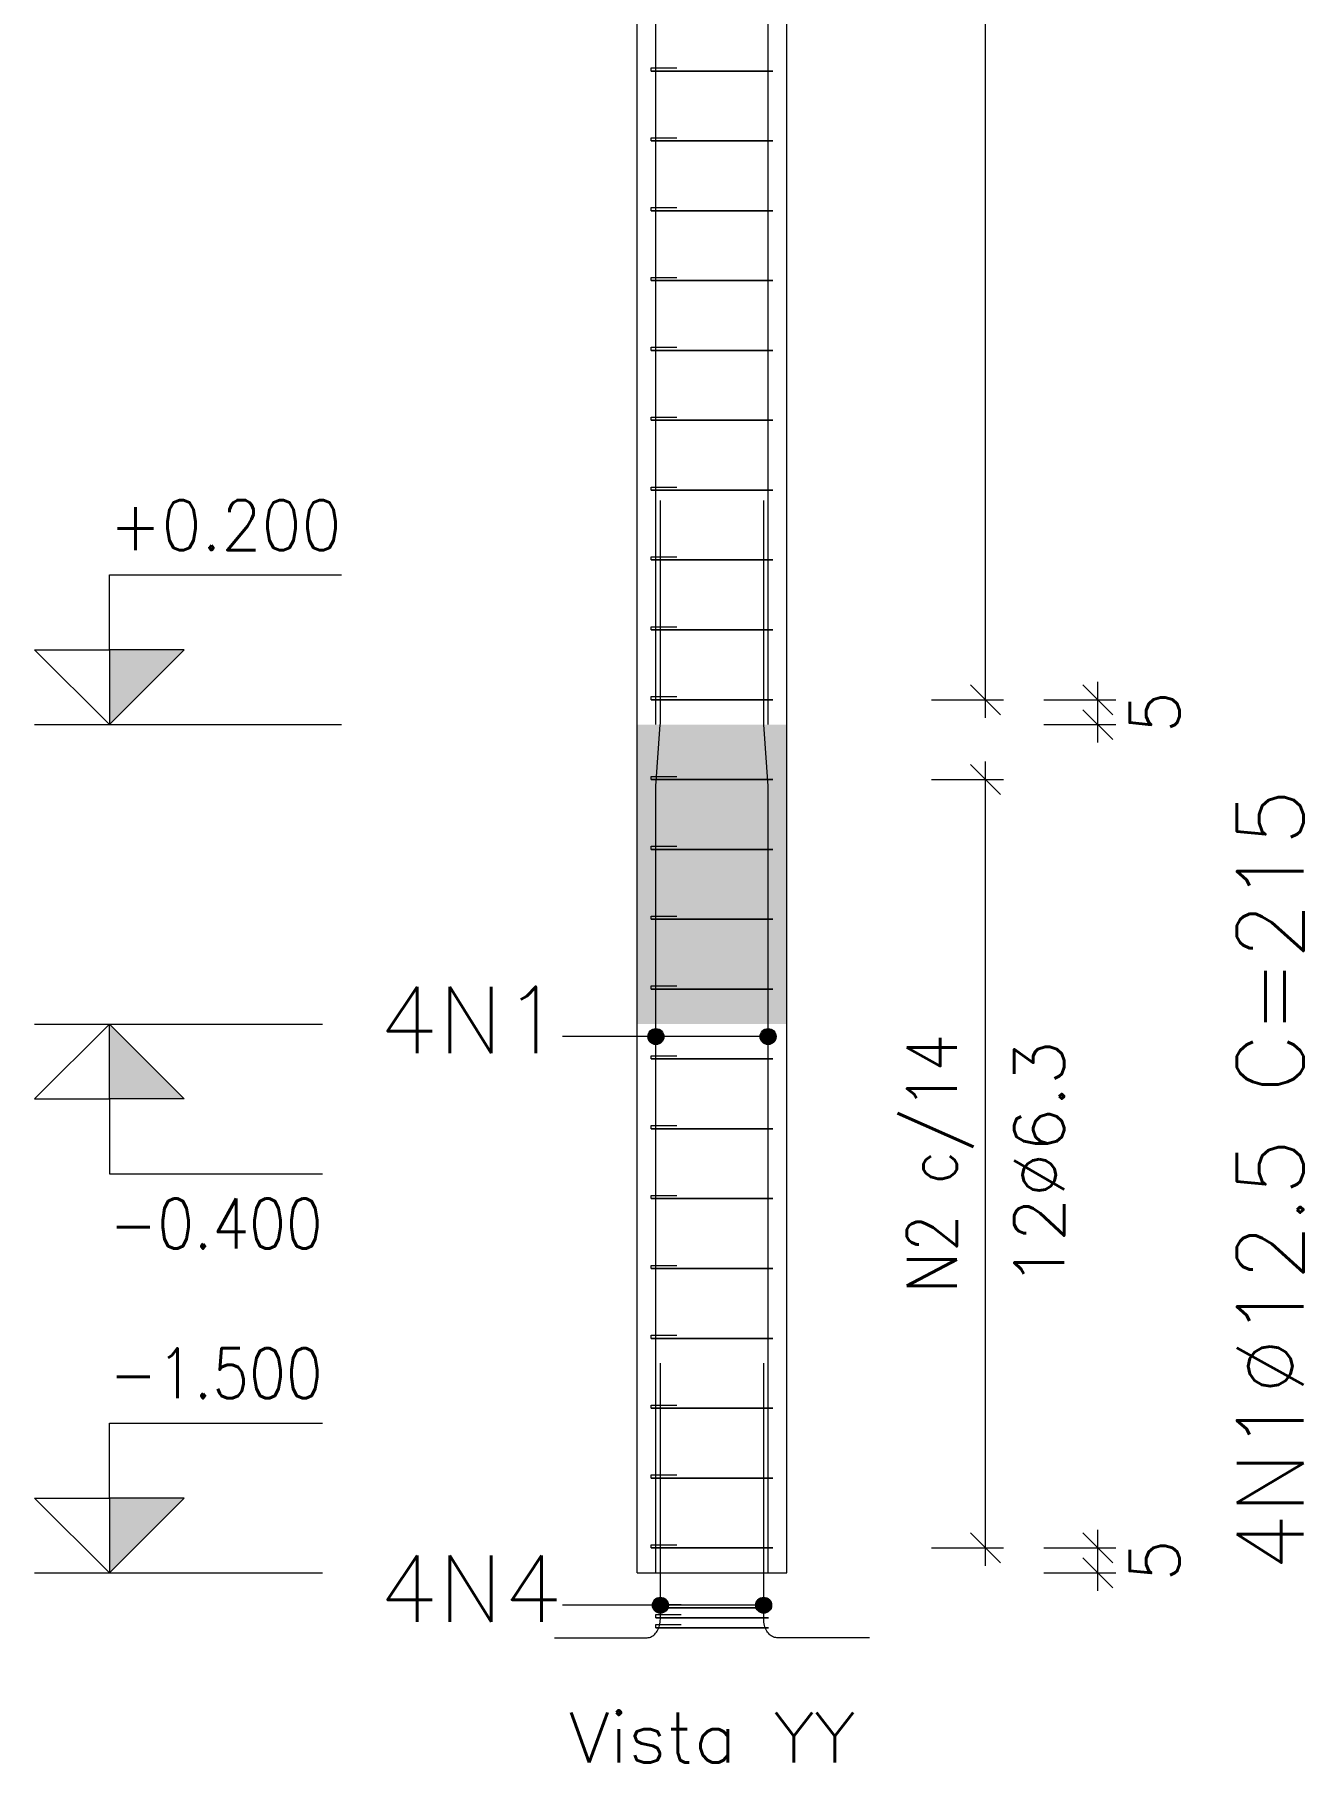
# Model space of a CAD drawing. Header units: millimetres. Extents: x 0 to 84, y 95.3 to 154.7.
# Drawn here: x 51.27 to 56.36, y 107.36 to 114.29 of the extents above; entities that cross this region are included whole.
import ezdxf
from ezdxf.enums import TextEntityAlignment as Align

# ---------------------------------------------------------------- set-up
doc = ezdxf.new("R2010")
doc.units = ezdxf.units.MM
for name, color, linetype, lineweight in [('ARM_LONGITUDINAL_Ø12_5', 51, 'Continuous', 9), ('ARM_TRANSVERSAL_Ø6_3', 32, 'Continuous', 9), ('CORTE_COTAS', 122, 'Continuous', 0), ('CORTE_COTAS_DAS_LAJES', 151, 'Continuous', 0), ('CORTE_COTAS_DAS_PLANTAS', 151, 'Continuous', 0), ('CORTE_PILAR_DE_CONCRETO', 1, 'Continuous', 9), ('CORTE_PISOS', 8, 'Continuous', 9), ('CORTE_TEXTO_DAS_COTAS', 122, 'Continuous', 9), ('CORTE_TEXTO_DAS_ELEVACOES_DOS_PILARES', 133, 'Continuous', 9), ('PILCP_ARM_LONG_LINHAS_DAS_ETIQUETAS_DAS_POSICOES_DE_ARMADURA_LONGITUDINAL', 106, 'Continuous', 9), ('PILCP_ARM_LONG_REFERENCIA', 106, 'Continuous', 9)]:
    doc.layers.add(name, color=color, linetype=linetype, lineweight=lineweight)
doc.styles.add('CYPETXT', font='', dxfattribs={"height": 0.2})
doc.styles.get('CYPETXT').set_extended_font_data('romans')

msp = doc.modelspace()

# ---------------------------------------------------------------- hatches: boundary and pattern name
at = {"layer": 'CORTE_COTAS_DAS_LAJES'}
msp.add_hatch(color=256, dxfattribs=at).paths.add_polyline_path([(51.5711, 110.3208), (51.8711, 110.0208), (51.5711, 110.0208)], flags=0)
at = {"layer": 'CORTE_COTAS_DAS_PLANTAS'}
for points in [[(51.5711, 111.5208), (51.8711, 111.8208), (51.5711, 111.8208)], [(51.5711, 108.1208), (51.8711, 108.4207), (51.5711, 108.4207)]]:
    msp.add_hatch(color=256, dxfattribs=at).paths.add_polyline_path(points, flags=0)
at = {"layer": 'CORTE_PISOS', "true_color": 0xdad7d3}
msp.add_hatch(color=254, dxfattribs=at).paths.add_polyline_path([(53.6871, 110.3208), (54.2871, 110.3208), (54.2871, 111.5208), (53.6871, 111.5208)], flags=0)
at = {"layer": 'PILCP_ARM_LONG_LINHAS_DAS_ETIQUETAS_DAS_POSICOES_DE_ARMADURA_LONGITUDINAL'}
h = msp.add_hatch(color=256, dxfattribs=at)
edge = h.paths.add_edge_path(flags=0)
edge.add_arc((53.7622, 110.2704), 0.032, 0, 360)
h = msp.add_hatch(color=256, dxfattribs=at)
edge = h.paths.add_edge_path(flags=0)
edge.add_arc((54.2119, 110.2704), 0.032, 0, 360)
h = msp.add_hatch(color=256, dxfattribs=at)
edge = h.paths.add_edge_path(flags=0)
edge.add_arc((53.78, 107.9908), 0.032, 0, 360)
h = msp.add_hatch(color=256, dxfattribs=at)
edge = h.paths.add_edge_path(flags=0)
edge.add_arc((54.1942, 107.9908), 0.032, 0, 360)

# ---------------------------------------------------------------- linework, layer by layer
at = {"layer": 'ARM_LONGITUDINAL_Ø12_5'}
for points in [[(53.7622, 111.5208), (53.7622, 120.7832)], [(53.7622, 111.5208), (53.7622, 120.7832)], [(54.212, 111.5208), (54.212, 120.7832)], [(54.212, 111.5208), (54.212, 120.7832)], [(53.7622, 108.1208), (53.7622, 111.2707), (53.7624, 111.2745), (53.7798, 111.5208), (53.7799, 111.5245), (53.7799, 112.4195)], [(53.7622, 108.1208), (53.7622, 111.2707), (53.7624, 111.2745), (53.7798, 111.5208), (53.7799, 111.5245), (53.7799, 112.4195)], [(54.212, 108.1208), (54.2119, 111.2707), (54.2117, 111.2745), (54.1944, 111.5208), (54.1943, 111.5245), (54.1943, 112.4195)], [(54.212, 108.1208), (54.2119, 111.2707), (54.2117, 111.2745), (54.1944, 111.5208), (54.1943, 111.5245), (54.1943, 112.4195)], [(53.3557, 107.8607), (53.7269, 107.8607), (53.7315, 107.861), (53.7361, 107.8619), (53.7407, 107.8633), (53.7451, 107.8653), (53.7493, 107.8678), (53.7534, 107.8708), (53.7573, 107.8743), (53.761, 107.8783), (53.7644, 107.8827), (53.7676, 107.8875), (53.7704, 107.8927), (53.7729, 107.8983), (53.775, 107.9041), (53.7768, 107.9101), (53.7782, 107.9163), (53.7792, 107.9227), (53.7798, 107.9292), (53.78, 107.9357), (53.78, 108.9608)], [(53.3557, 107.8607), (53.7269, 107.8607), (53.7315, 107.861), (53.7361, 107.8619), (53.7407, 107.8633), (53.7451, 107.8653), (53.7493, 107.8678), (53.7534, 107.8708), (53.7573, 107.8743), (53.761, 107.8783), (53.7644, 107.8827), (53.7676, 107.8875), (53.7704, 107.8927), (53.7729, 107.8983), (53.775, 107.9041), (53.7768, 107.9101), (53.7782, 107.9163), (53.7792, 107.9227), (53.7798, 107.9292), (53.78, 107.9357), (53.78, 108.9608)], [(54.6185, 107.8607), (54.2472, 107.8607), (54.2426, 107.861), (54.238, 107.8619), (54.2335, 107.8633), (54.2291, 107.8653), (54.2248, 107.8678), (54.2207, 107.8708), (54.2168, 107.8743), (54.2131, 107.8783), (54.2097, 107.8827), (54.2066, 107.8875), (54.2038, 107.8927), (54.2013, 107.8983), (54.1992, 107.9041), (54.1974, 107.9101), (54.196, 107.9163), (54.195, 107.9227), (54.1944, 107.9292), (54.1942, 107.9357), (54.1942, 108.9608)], [(54.6185, 107.8607), (54.2472, 107.8607), (54.2426, 107.861), (54.238, 107.8619), (54.2335, 107.8633), (54.2291, 107.8653), (54.2248, 107.8678), (54.2207, 107.8708), (54.2168, 107.8743), (54.2131, 107.8783), (54.2097, 107.8827), (54.2066, 107.8875), (54.2038, 107.8927), (54.2013, 107.8983), (54.1992, 107.9041), (54.1974, 107.9101), (54.196, 107.9163), (54.195, 107.9227), (54.1944, 107.9292), (54.1942, 107.9357), (54.1942, 108.9608)]]:
    msp.add_lwpolyline(points, dxfattribs=at)
at = {"layer": 'ARM_TRANSVERSAL_Ø6_3'}
for points in [[(53.8196, 114.1407), (53.7489, 114.1407), (53.7459, 114.1407), (53.744, 114.1407), (53.7434, 114.1407), (53.7439, 114.1407), (53.7452, 114.1407), (53.7475, 114.1407), (53.7505, 114.1407), (53.754, 114.1407), (53.758, 114.1407), (53.7622, 114.1407), (54.212, 114.1407), (54.2192, 114.1407), (54.2253, 114.1407), (54.2293, 114.1407), (54.2308, 114.1407), (54.2293, 114.1407), (54.2253, 114.1407), (54.2192, 114.1407), (54.212, 114.1407), (53.7622, 114.1407), (53.755, 114.1407), (53.7489, 114.1407), (53.7448, 114.1407), (53.7434, 114.1407), (53.7434, 114.1534), (53.7437, 114.1534), (53.7448, 114.1534), (53.7465, 114.1534), (53.7489, 114.1534), (53.7517, 114.1534), (53.755, 114.1534), (53.7585, 114.1534), (53.7622, 114.1534), (53.7658, 114.1534), (53.7694, 114.1534), (53.7726, 114.1534), (53.7755, 114.1534), (53.8462, 114.1534)], [(53.8196, 113.8607), (53.7489, 113.8607), (53.7459, 113.8607), (53.744, 113.8607), (53.7434, 113.8607), (53.7439, 113.8607), (53.7452, 113.8607), (53.7475, 113.8607), (53.7505, 113.8607), (53.754, 113.8607), (53.758, 113.8607), (53.7622, 113.8607), (54.212, 113.8607), (54.2192, 113.8607), (54.2253, 113.8607), (54.2293, 113.8607), (54.2308, 113.8607), (54.2293, 113.8607), (54.2253, 113.8607), (54.2192, 113.8607), (54.212, 113.8607), (53.7622, 113.8607), (53.755, 113.8607), (53.7489, 113.8607), (53.7448, 113.8607), (53.7434, 113.8607), (53.7434, 113.8734), (53.7437, 113.8734), (53.7448, 113.8734), (53.7465, 113.8734), (53.7489, 113.8734), (53.7517, 113.8734), (53.755, 113.8734), (53.7585, 113.8734), (53.7622, 113.8734), (53.7658, 113.8734), (53.7694, 113.8734), (53.7726, 113.8734), (53.7755, 113.8734), (53.8462, 113.8734)], [(53.8196, 113.5807), (53.7489, 113.5807), (53.7459, 113.5807), (53.744, 113.5807), (53.7434, 113.5807), (53.7439, 113.5807), (53.7452, 113.5807), (53.7475, 113.5807), (53.7505, 113.5807), (53.754, 113.5807), (53.758, 113.5807), (53.7622, 113.5807), (54.212, 113.5807), (54.2192, 113.5807), (54.2253, 113.5807), (54.2293, 113.5807), (54.2308, 113.5807), (54.2293, 113.5807), (54.2253, 113.5807), (54.2192, 113.5807), (54.212, 113.5807), (53.7622, 113.5807), (53.755, 113.5807), (53.7489, 113.5807), (53.7448, 113.5807), (53.7434, 113.5807), (53.7434, 113.5934), (53.7437, 113.5934), (53.7448, 113.5934), (53.7465, 113.5934), (53.7489, 113.5934), (53.7517, 113.5934), (53.755, 113.5934), (53.7585, 113.5934), (53.7622, 113.5934), (53.7658, 113.5934), (53.7694, 113.5934), (53.7726, 113.5934), (53.7755, 113.5934), (53.8462, 113.5934)], [(53.8196, 113.3007), (53.7489, 113.3007), (53.7459, 113.3007), (53.744, 113.3007), (53.7434, 113.3007), (53.7439, 113.3007), (53.7452, 113.3007), (53.7475, 113.3007), (53.7505, 113.3007), (53.754, 113.3007), (53.758, 113.3007), (53.7622, 113.3007), (54.212, 113.3007), (54.2192, 113.3007), (54.2253, 113.3007), (54.2293, 113.3007), (54.2308, 113.3007), (54.2293, 113.3007), (54.2253, 113.3007), (54.2192, 113.3007), (54.212, 113.3007), (53.7622, 113.3007), (53.755, 113.3007), (53.7489, 113.3007), (53.7448, 113.3007), (53.7434, 113.3007), (53.7434, 113.3133), (53.7437, 113.3133), (53.7448, 113.3133), (53.7465, 113.3133), (53.7489, 113.3133), (53.7517, 113.3133), (53.755, 113.3133), (53.7585, 113.3133), (53.7622, 113.3133), (53.7658, 113.3133), (53.7694, 113.3133), (53.7726, 113.3133), (53.7755, 113.3133), (53.8462, 113.3133)], [(53.8196, 113.0208), (53.7489, 113.0208), (53.7459, 113.0208), (53.744, 113.0208), (53.7434, 113.0208), (53.7439, 113.0208), (53.7452, 113.0208), (53.7475, 113.0208), (53.7505, 113.0208), (53.754, 113.0208), (53.758, 113.0208), (53.7622, 113.0208), (54.212, 113.0208), (54.2192, 113.0208), (54.2253, 113.0208), (54.2293, 113.0208), (54.2308, 113.0208), (54.2293, 113.0208), (54.2253, 113.0208), (54.2192, 113.0208), (54.212, 113.0208), (53.7622, 113.0208), (53.755, 113.0208), (53.7489, 113.0208), (53.7448, 113.0208), (53.7434, 113.0208), (53.7434, 113.0333), (53.7437, 113.0333), (53.7448, 113.0333), (53.7465, 113.0333), (53.7489, 113.0333), (53.7517, 113.0333), (53.755, 113.0333), (53.7585, 113.0333), (53.7622, 113.0333), (53.7658, 113.0333), (53.7694, 113.0333), (53.7726, 113.0333), (53.7755, 113.0333), (53.8462, 113.0333)], [(53.8196, 112.7408), (53.7489, 112.7408), (53.7459, 112.7408), (53.744, 112.7408), (53.7434, 112.7408), (53.7439, 112.7408), (53.7452, 112.7408), (53.7475, 112.7408), (53.7505, 112.7408), (53.754, 112.7408), (53.758, 112.7408), (53.7622, 112.7408), (54.212, 112.7408), (54.2192, 112.7408), (54.2253, 112.7408), (54.2293, 112.7408), (54.2308, 112.7408), (54.2293, 112.7408), (54.2253, 112.7408), (54.2192, 112.7408), (54.212, 112.7408), (53.7622, 112.7408), (53.755, 112.7408), (53.7489, 112.7408), (53.7448, 112.7408), (53.7434, 112.7408), (53.7434, 112.7533), (53.7437, 112.7533), (53.7448, 112.7533), (53.7465, 112.7533), (53.7489, 112.7533), (53.7517, 112.7533), (53.755, 112.7533), (53.7585, 112.7533), (53.7622, 112.7533), (53.7658, 112.7533), (53.7694, 112.7533), (53.7726, 112.7533), (53.7755, 112.7533), (53.8462, 112.7533)], [(53.8196, 112.4608), (53.7489, 112.4608), (53.7459, 112.4608), (53.744, 112.4608), (53.7434, 112.4608), (53.7439, 112.4608), (53.7452, 112.4608), (53.7475, 112.4608), (53.7505, 112.4608), (53.754, 112.4608), (53.758, 112.4608), (53.7622, 112.4608), (54.212, 112.4608), (54.2192, 112.4608), (54.2253, 112.4608), (54.2293, 112.4608), (54.2308, 112.4608), (54.2293, 112.4608), (54.2253, 112.4608), (54.2192, 112.4608), (54.212, 112.4608), (53.7622, 112.4608), (53.755, 112.4608), (53.7489, 112.4608), (53.7448, 112.4608), (53.7434, 112.4608), (53.7434, 112.4733), (53.7437, 112.4733), (53.7448, 112.4733), (53.7465, 112.4733), (53.7489, 112.4733), (53.7517, 112.4733), (53.755, 112.4733), (53.7585, 112.4733), (53.7622, 112.4733), (53.7658, 112.4733), (53.7694, 112.4733), (53.7726, 112.4733), (53.7755, 112.4733), (53.8462, 112.4733)], [(53.8196, 112.1808), (53.7489, 112.1808), (53.7459, 112.1808), (53.744, 112.1808), (53.7434, 112.1808), (53.7439, 112.1808), (53.7452, 112.1808), (53.7475, 112.1808), (53.7505, 112.1808), (53.754, 112.1808), (53.758, 112.1808), (53.7622, 112.1808), (54.212, 112.1808), (54.2192, 112.1808), (54.2253, 112.1808), (54.2293, 112.1808), (54.2308, 112.1808), (54.2293, 112.1808), (54.2253, 112.1808), (54.2192, 112.1808), (54.212, 112.1808), (53.7622, 112.1808), (53.755, 112.1808), (53.7489, 112.1808), (53.7448, 112.1808), (53.7434, 112.1808), (53.7434, 112.1933), (53.7437, 112.1933), (53.7448, 112.1933), (53.7465, 112.1933), (53.7489, 112.1933), (53.7517, 112.1933), (53.755, 112.1933), (53.7585, 112.1933), (53.7622, 112.1933), (53.7658, 112.1933), (53.7694, 112.1933), (53.7726, 112.1933), (53.7755, 112.1933), (53.8462, 112.1933)], [(53.8196, 111.9008), (53.7489, 111.9008), (53.7459, 111.9008), (53.744, 111.9008), (53.7434, 111.9008), (53.7439, 111.9008), (53.7452, 111.9008), (53.7475, 111.9008), (53.7505, 111.9008), (53.754, 111.9008), (53.758, 111.9008), (53.7622, 111.9008), (54.212, 111.9008), (54.2192, 111.9008), (54.2253, 111.9008), (54.2293, 111.9008), (54.2308, 111.9008), (54.2293, 111.9008), (54.2253, 111.9008), (54.2192, 111.9008), (54.212, 111.9008), (53.7622, 111.9008), (53.755, 111.9008), (53.7489, 111.9008), (53.7448, 111.9008), (53.7434, 111.9008), (53.7434, 111.9133), (53.7437, 111.9133), (53.7448, 111.9133), (53.7465, 111.9133), (53.7489, 111.9133), (53.7517, 111.9133), (53.755, 111.9133), (53.7585, 111.9133), (53.7622, 111.9133), (53.7658, 111.9133), (53.7694, 111.9133), (53.7726, 111.9133), (53.7755, 111.9133), (53.8462, 111.9133)], [(53.8196, 111.6208), (53.7489, 111.6208), (53.7459, 111.6208), (53.744, 111.6208), (53.7434, 111.6208), (53.7439, 111.6208), (53.7452, 111.6208), (53.7475, 111.6208), (53.7505, 111.6208), (53.754, 111.6208), (53.758, 111.6208), (53.7622, 111.6208), (54.212, 111.6208), (54.2192, 111.6208), (54.2253, 111.6208), (54.2293, 111.6208), (54.2308, 111.6208), (54.2293, 111.6208), (54.2253, 111.6208), (54.2192, 111.6208), (54.212, 111.6208), (53.7622, 111.6208), (53.755, 111.6208), (53.7489, 111.6208), (53.7448, 111.6208), (53.7434, 111.6208), (53.7434, 111.6333), (53.7437, 111.6333), (53.7448, 111.6333), (53.7465, 111.6333), (53.7489, 111.6333), (53.7517, 111.6333), (53.755, 111.6333), (53.7585, 111.6333), (53.7622, 111.6333), (53.7658, 111.6333), (53.7694, 111.6333), (53.7726, 111.6333), (53.7755, 111.6333), (53.8462, 111.6333)], [(53.8196, 111.3007), (53.7489, 111.3007), (53.7459, 111.3007), (53.744, 111.3007), (53.7434, 111.3007), (53.7439, 111.3007), (53.7452, 111.3007), (53.7475, 111.3007), (53.7505, 111.3007), (53.754, 111.3007), (53.758, 111.3007), (53.7622, 111.3007), (54.212, 111.3007), (54.2192, 111.3007), (54.2253, 111.3007), (54.2293, 111.3007), (54.2308, 111.3007), (54.2293, 111.3007), (54.2253, 111.3007), (54.2192, 111.3007), (54.212, 111.3007), (53.7622, 111.3007), (53.755, 111.3007), (53.7489, 111.3007), (53.7448, 111.3007), (53.7434, 111.3007), (53.7434, 111.3133), (53.7437, 111.3133), (53.7448, 111.3133), (53.7465, 111.3133), (53.7489, 111.3133), (53.7517, 111.3133), (53.755, 111.3133), (53.7585, 111.3133), (53.7622, 111.3133), (53.7658, 111.3133), (53.7694, 111.3133), (53.7726, 111.3133), (53.7755, 111.3133), (53.8462, 111.3133)], [(53.8196, 111.0208), (53.7489, 111.0208), (53.7459, 111.0208), (53.744, 111.0208), (53.7434, 111.0208), (53.7439, 111.0208), (53.7452, 111.0208), (53.7475, 111.0208), (53.7505, 111.0208), (53.754, 111.0208), (53.758, 111.0208), (53.7622, 111.0208), (54.212, 111.0208), (54.2192, 111.0208), (54.2253, 111.0208), (54.2293, 111.0208), (54.2308, 111.0208), (54.2293, 111.0208), (54.2253, 111.0208), (54.2192, 111.0208), (54.212, 111.0208), (53.7622, 111.0208), (53.755, 111.0208), (53.7489, 111.0208), (53.7448, 111.0208), (53.7434, 111.0208), (53.7434, 111.0333), (53.7437, 111.0333), (53.7448, 111.0333), (53.7465, 111.0333), (53.7489, 111.0333), (53.7517, 111.0333), (53.755, 111.0333), (53.7585, 111.0333), (53.7622, 111.0333), (53.7658, 111.0333), (53.7694, 111.0333), (53.7726, 111.0333), (53.7755, 111.0333), (53.8462, 111.0333)], [(53.8196, 110.7408), (53.7489, 110.7408), (53.7459, 110.7408), (53.744, 110.7408), (53.7434, 110.7408), (53.7439, 110.7408), (53.7452, 110.7408), (53.7475, 110.7408), (53.7505, 110.7408), (53.754, 110.7408), (53.758, 110.7408), (53.7622, 110.7408), (54.212, 110.7408), (54.2192, 110.7408), (54.2253, 110.7408), (54.2293, 110.7408), (54.2308, 110.7408), (54.2293, 110.7408), (54.2253, 110.7408), (54.2192, 110.7408), (54.212, 110.7408), (53.7622, 110.7408), (53.755, 110.7408), (53.7489, 110.7408), (53.7448, 110.7408), (53.7434, 110.7408), (53.7434, 110.7533), (53.7437, 110.7533), (53.7448, 110.7533), (53.7465, 110.7533), (53.7489, 110.7533), (53.7517, 110.7533), (53.755, 110.7533), (53.7585, 110.7533), (53.7622, 110.7533), (53.7658, 110.7533), (53.7694, 110.7533), (53.7726, 110.7533), (53.7755, 110.7533), (53.8462, 110.7533)], [(53.8196, 110.4608), (53.7489, 110.4608), (53.7459, 110.4608), (53.744, 110.4608), (53.7434, 110.4608), (53.7439, 110.4608), (53.7452, 110.4608), (53.7475, 110.4608), (53.7505, 110.4608), (53.754, 110.4608), (53.758, 110.4608), (53.7622, 110.4608), (54.212, 110.4608), (54.2192, 110.4608), (54.2253, 110.4608), (54.2293, 110.4608), (54.2308, 110.4608), (54.2293, 110.4608), (54.2253, 110.4608), (54.2192, 110.4608), (54.212, 110.4608), (53.7622, 110.4608), (53.755, 110.4608), (53.7489, 110.4608), (53.7448, 110.4608), (53.7434, 110.4608), (53.7434, 110.4733), (53.7437, 110.4733), (53.7448, 110.4733), (53.7465, 110.4733), (53.7489, 110.4733), (53.7517, 110.4733), (53.755, 110.4733), (53.7585, 110.4733), (53.7622, 110.4733), (53.7658, 110.4733), (53.7694, 110.4733), (53.7726, 110.4733), (53.7755, 110.4733), (53.8462, 110.4733)], [(53.8196, 110.1808), (53.7489, 110.1808), (53.7459, 110.1808), (53.744, 110.1808), (53.7434, 110.1808), (53.7439, 110.1808), (53.7452, 110.1808), (53.7475, 110.1808), (53.7505, 110.1808), (53.754, 110.1808), (53.758, 110.1808), (53.7622, 110.1808), (54.212, 110.1808), (54.2192, 110.1808), (54.2253, 110.1808), (54.2293, 110.1808), (54.2308, 110.1808), (54.2293, 110.1808), (54.2253, 110.1808), (54.2192, 110.1808), (54.212, 110.1808), (53.7622, 110.1808), (53.755, 110.1808), (53.7489, 110.1808), (53.7448, 110.1808), (53.7434, 110.1808), (53.7434, 110.1933), (53.7437, 110.1933), (53.7448, 110.1933), (53.7465, 110.1933), (53.7489, 110.1933), (53.7517, 110.1933), (53.755, 110.1933), (53.7585, 110.1933), (53.7622, 110.1933), (53.7658, 110.1933), (53.7694, 110.1933), (53.7726, 110.1933), (53.7755, 110.1933), (53.8462, 110.1933)], [(53.8196, 109.9008), (53.7489, 109.9008), (53.7459, 109.9008), (53.744, 109.9008), (53.7434, 109.9008), (53.7439, 109.9008), (53.7452, 109.9008), (53.7475, 109.9008), (53.7505, 109.9008), (53.754, 109.9008), (53.758, 109.9008), (53.7622, 109.9008), (54.212, 109.9008), (54.2192, 109.9008), (54.2253, 109.9008), (54.2293, 109.9008), (54.2308, 109.9008), (54.2293, 109.9008), (54.2253, 109.9008), (54.2192, 109.9008), (54.212, 109.9008), (53.7622, 109.9008), (53.755, 109.9008), (53.7489, 109.9008), (53.7448, 109.9008), (53.7434, 109.9008), (53.7434, 109.9133), (53.7437, 109.9133), (53.7448, 109.9133), (53.7465, 109.9133), (53.7489, 109.9133), (53.7517, 109.9133), (53.755, 109.9133), (53.7585, 109.9133), (53.7622, 109.9133), (53.7658, 109.9133), (53.7694, 109.9133), (53.7726, 109.9133), (53.7755, 109.9133), (53.8462, 109.9133)], [(53.8196, 109.6208), (53.7489, 109.6208), (53.7459, 109.6208), (53.744, 109.6208), (53.7434, 109.6208), (53.7439, 109.6208), (53.7452, 109.6208), (53.7475, 109.6208), (53.7505, 109.6208), (53.754, 109.6208), (53.758, 109.6208), (53.7622, 109.6208), (54.212, 109.6208), (54.2192, 109.6208), (54.2253, 109.6208), (54.2293, 109.6208), (54.2308, 109.6208), (54.2293, 109.6208), (54.2253, 109.6208), (54.2192, 109.6208), (54.212, 109.6208), (53.7622, 109.6208), (53.755, 109.6208), (53.7489, 109.6208), (53.7448, 109.6208), (53.7434, 109.6208), (53.7434, 109.6333), (53.7437, 109.6333), (53.7448, 109.6333), (53.7465, 109.6333), (53.7489, 109.6333), (53.7517, 109.6333), (53.755, 109.6333), (53.7585, 109.6333), (53.7622, 109.6333), (53.7658, 109.6333), (53.7694, 109.6333), (53.7726, 109.6333), (53.7755, 109.6333), (53.8462, 109.6333)], [(53.8196, 109.3407), (53.7489, 109.3407), (53.7459, 109.3407), (53.744, 109.3407), (53.7434, 109.3407), (53.7439, 109.3407), (53.7452, 109.3407), (53.7475, 109.3407), (53.7505, 109.3407), (53.754, 109.3407), (53.758, 109.3407), (53.7622, 109.3407), (54.212, 109.3407), (54.2192, 109.3407), (54.2253, 109.3407), (54.2293, 109.3407), (54.2308, 109.3407), (54.2293, 109.3407), (54.2253, 109.3407), (54.2192, 109.3407), (54.212, 109.3407), (53.7622, 109.3407), (53.755, 109.3407), (53.7489, 109.3407), (53.7448, 109.3407), (53.7434, 109.3407), (53.7434, 109.3534), (53.7437, 109.3534), (53.7448, 109.3534), (53.7465, 109.3534), (53.7489, 109.3534), (53.7517, 109.3534), (53.755, 109.3534), (53.7585, 109.3534), (53.7622, 109.3534), (53.7658, 109.3534), (53.7694, 109.3534), (53.7726, 109.3534), (53.7755, 109.3534), (53.8462, 109.3534)], [(53.8196, 109.0607), (53.7489, 109.0607), (53.7459, 109.0607), (53.744, 109.0607), (53.7434, 109.0607), (53.7439, 109.0607), (53.7452, 109.0607), (53.7475, 109.0607), (53.7505, 109.0607), (53.754, 109.0607), (53.758, 109.0607), (53.7622, 109.0607), (54.212, 109.0607), (54.2192, 109.0607), (54.2253, 109.0607), (54.2293, 109.0607), (54.2308, 109.0607), (54.2293, 109.0607), (54.2253, 109.0607), (54.2192, 109.0607), (54.212, 109.0607), (53.7622, 109.0607), (53.755, 109.0607), (53.7489, 109.0607), (53.7448, 109.0607), (53.7434, 109.0607), (53.7434, 109.0734), (53.7437, 109.0734), (53.7448, 109.0734), (53.7465, 109.0734), (53.7489, 109.0734), (53.7517, 109.0734), (53.755, 109.0734), (53.7585, 109.0734), (53.7622, 109.0734), (53.7658, 109.0734), (53.7694, 109.0734), (53.7726, 109.0734), (53.7755, 109.0734), (53.8462, 109.0734)], [(53.8196, 108.7807), (53.7489, 108.7807), (53.7459, 108.7807), (53.744, 108.7807), (53.7434, 108.7807), (53.7439, 108.7807), (53.7452, 108.7807), (53.7475, 108.7807), (53.7505, 108.7807), (53.754, 108.7807), (53.758, 108.7807), (53.7622, 108.7807), (54.212, 108.7807), (54.2192, 108.7807), (54.2253, 108.7807), (54.2293, 108.7807), (54.2308, 108.7807), (54.2293, 108.7807), (54.2253, 108.7807), (54.2192, 108.7807), (54.212, 108.7807), (53.7622, 108.7807), (53.755, 108.7807), (53.7489, 108.7807), (53.7448, 108.7807), (53.7434, 108.7807), (53.7434, 108.7934), (53.7437, 108.7934), (53.7448, 108.7934), (53.7465, 108.7934), (53.7489, 108.7934), (53.7517, 108.7934), (53.755, 108.7934), (53.7585, 108.7934), (53.7622, 108.7934), (53.7658, 108.7934), (53.7694, 108.7934), (53.7726, 108.7934), (53.7755, 108.7934), (53.8462, 108.7934)], [(53.8196, 108.5007), (53.7489, 108.5007), (53.7459, 108.5007), (53.744, 108.5007), (53.7434, 108.5007), (53.7439, 108.5007), (53.7452, 108.5007), (53.7475, 108.5007), (53.7505, 108.5007), (53.754, 108.5007), (53.758, 108.5007), (53.7622, 108.5007), (54.212, 108.5007), (54.2192, 108.5007), (54.2253, 108.5007), (54.2293, 108.5007), (54.2308, 108.5007), (54.2293, 108.5007), (54.2253, 108.5007), (54.2192, 108.5007), (54.212, 108.5007), (53.7622, 108.5007), (53.755, 108.5007), (53.7489, 108.5007), (53.7448, 108.5007), (53.7434, 108.5007), (53.7434, 108.5134), (53.7437, 108.5134), (53.7448, 108.5134), (53.7465, 108.5134), (53.7489, 108.5134), (53.7517, 108.5134), (53.755, 108.5134), (53.7585, 108.5134), (53.7622, 108.5134), (53.7658, 108.5134), (53.7694, 108.5134), (53.7726, 108.5134), (53.7755, 108.5134), (53.8462, 108.5134)], [(53.8196, 108.2207), (53.7489, 108.2207), (53.7459, 108.2207), (53.744, 108.2207), (53.7434, 108.2207), (53.7439, 108.2207), (53.7452, 108.2207), (53.7475, 108.2207), (53.7505, 108.2207), (53.754, 108.2207), (53.758, 108.2207), (53.7622, 108.2207), (54.212, 108.2207), (54.2192, 108.2207), (54.2253, 108.2207), (54.2293, 108.2207), (54.2308, 108.2207), (54.2293, 108.2207), (54.2253, 108.2207), (54.2192, 108.2207), (54.212, 108.2207), (53.7622, 108.2207), (53.755, 108.2207), (53.7489, 108.2207), (53.7448, 108.2207), (53.7434, 108.2207), (53.7434, 108.2334), (53.7437, 108.2334), (53.7448, 108.2334), (53.7465, 108.2334), (53.7489, 108.2334), (53.7517, 108.2334), (53.755, 108.2334), (53.7585, 108.2334), (53.7622, 108.2334), (53.7658, 108.2334), (53.7694, 108.2334), (53.7726, 108.2334), (53.7755, 108.2334), (53.8462, 108.2334)], [(53.8374, 107.9808), (53.7667, 107.9808), (53.7637, 107.9808), (53.7618, 107.9808), (53.7612, 107.9808), (53.7616, 107.9808), (53.763, 107.9808), (53.7653, 107.9808), (53.7682, 107.9808), (53.7718, 107.9808), (53.7758, 107.9808), (53.78, 107.9808), (54.1942, 107.9808), (54.2014, 107.9808), (54.2075, 107.9808), (54.2116, 107.9808), (54.213, 107.9808), (54.2116, 107.9808), (54.2075, 107.9808), (54.2014, 107.9808), (54.1942, 107.9808), (53.78, 107.9808), (53.7728, 107.9808), (53.7667, 107.9808), (53.7626, 107.9808), (53.7612, 107.9808), (53.7612, 107.9934), (53.7615, 107.9934), (53.7626, 107.9934), (53.7643, 107.9934), (53.7667, 107.9934), (53.7695, 107.9934), (53.7728, 107.9934), (53.7763, 107.9934), (53.78, 107.9934), (53.7836, 107.9934), (53.7872, 107.9934), (53.7904, 107.9934), (53.7933, 107.9934), (53.864, 107.9934)], [(53.8374, 107.9407), (53.7667, 107.9407), (53.7637, 107.9407), (53.7618, 107.9407), (53.7612, 107.9407), (53.7616, 107.9407), (53.763, 107.9407), (53.7653, 107.9407), (53.7682, 107.9407), (53.7718, 107.9407), (53.7758, 107.9407), (53.78, 107.9407), (54.1942, 107.9407), (54.2014, 107.9407), (54.2075, 107.9407), (54.2116, 107.9407), (54.213, 107.9407), (54.2116, 107.9407), (54.2075, 107.9407), (54.2014, 107.9407), (54.1942, 107.9407), (53.78, 107.9407), (53.7728, 107.9407), (53.7667, 107.9407), (53.7626, 107.9407), (53.7612, 107.9407), (53.7612, 107.9534), (53.7615, 107.9534), (53.7626, 107.9534), (53.7643, 107.9534), (53.7667, 107.9534), (53.7695, 107.9534), (53.7728, 107.9534), (53.7763, 107.9534), (53.78, 107.9534), (53.7836, 107.9534), (53.7872, 107.9534), (53.7904, 107.9534), (53.7933, 107.9534), (53.864, 107.9534)], [(53.8374, 107.9008), (53.7667, 107.9008), (53.7637, 107.9008), (53.7618, 107.9008), (53.7612, 107.9008), (53.7616, 107.9008), (53.763, 107.9008), (53.7653, 107.9008), (53.7682, 107.9008), (53.7718, 107.9008), (53.7758, 107.9008), (53.78, 107.9008), (54.1942, 107.9008), (54.2014, 107.9008), (54.2075, 107.9008), (54.2116, 107.9008), (54.213, 107.9008), (54.2116, 107.9008), (54.2075, 107.9008), (54.2014, 107.9008), (54.1942, 107.9008), (53.78, 107.9008), (53.7728, 107.9008), (53.7667, 107.9008), (53.7626, 107.9008), (53.7612, 107.9008), (53.7612, 107.9133), (53.7615, 107.9133), (53.7626, 107.9133), (53.7643, 107.9133), (53.7667, 107.9133), (53.7695, 107.9133), (53.7728, 107.9133), (53.7763, 107.9133), (53.78, 107.9133), (53.7836, 107.9133), (53.7872, 107.9133), (53.7904, 107.9133), (53.7933, 107.9133), (53.864, 107.9133)]]:
    msp.add_lwpolyline(points, dxfattribs=at)
at = {"layer": 'CORTE_COTAS'}
for p, q in [((55.0835, 111.6208), (55.0835, 120.8607)), ((55.1435, 111.5607), (55.0235, 111.6808)), ((55.5935, 111.5607), (55.4735, 111.6808)), ((55.5335, 111.6208), (55.5335, 111.6928)), ((54.8675, 111.6208), (55.1555, 111.6208)), ((55.0835, 111.5487), (55.0835, 111.6208)), ((55.3175, 111.6208), (55.6055, 111.6208)), ((55.5335, 111.5208), (55.5335, 111.6208)), ((55.3175, 111.5208), (55.6055, 111.5208)), ((55.5935, 111.4608), (55.4735, 111.5807)), ((55.5335, 111.4488), (55.5335, 111.5208)), ((55.1435, 111.2408), (55.0235, 111.3607)), ((55.0835, 111.3007), (55.0835, 111.3727)), ((54.8675, 111.3007), (55.1555, 111.3007)), ((55.0835, 108.2207), (55.0835, 111.3007)), ((55.1435, 108.1607), (55.0235, 108.2807)), ((55.5935, 108.1607), (55.4735, 108.2807)), ((55.5335, 108.2207), (55.5335, 108.2927)), ((54.8675, 108.2207), (55.1555, 108.2207)), ((55.0835, 108.1488), (55.0835, 108.2207)), ((55.3175, 108.2207), (55.6055, 108.2207)), ((55.5335, 108.1208), (55.5335, 108.2207)), ((55.3175, 108.1208), (55.6055, 108.1208)), ((55.5935, 108.0607), (55.4735, 108.1808)), ((55.5335, 108.0487), (55.5335, 108.1208))]:
    msp.add_line(p, q, dxfattribs=at)
at = {"layer": 'CORTE_COTAS_DAS_LAJES'}
msp.add_line((51.2711, 110.3208), (52.4261, 110.3208), dxfattribs=at)
for points in [[(51.5711, 110.3208), (51.2711, 110.0208), (51.5711, 110.0208), (51.5711, 110.3208)], [(51.5711, 110.3208), (51.8711, 110.0208), (51.5711, 110.0208)]]:
    msp.add_lwpolyline(points, close=True, dxfattribs=at)
msp.add_lwpolyline([(51.5711, 110.0208), (51.5711, 109.7207), (52.4261, 109.7207)], dxfattribs=at)
at = {"layer": 'CORTE_COTAS_DAS_PLANTAS'}
for p, q in [((51.2711, 111.5208), (52.5011, 111.5208)), ((51.2711, 108.1208), (52.4261, 108.1208))]:
    msp.add_line(p, q, dxfattribs=at)
for points in [[(51.5711, 111.8208), (51.5711, 112.1208), (52.5011, 112.1208)], [(51.5711, 108.4207), (51.5711, 108.7207), (52.4261, 108.7207)]]:
    msp.add_lwpolyline(points, dxfattribs=at)
for points in [[(51.5711, 111.5208), (51.2711, 111.8208), (51.5711, 111.8208), (51.5711, 111.5208)], [(51.5711, 111.5208), (51.8711, 111.8208), (51.5711, 111.8208)], [(51.5711, 108.1208), (51.2711, 108.4207), (51.5711, 108.4207), (51.5711, 108.1208)], [(51.5711, 108.1208), (51.8711, 108.4207), (51.5711, 108.4207)]]:
    msp.add_lwpolyline(points, close=True, dxfattribs=at)
at = {"layer": 'CORTE_PILAR_DE_CONCRETO'}
for p, q in [((53.6871, 111.5208), (53.6871, 120.9207)), ((54.2871, 111.5208), (54.2871, 120.9207)), ((53.6871, 108.1208), (53.6871, 111.5208)), ((54.2871, 108.1208), (54.2871, 111.5208)), ((53.6871, 108.1208), (54.2871, 108.1208))]:
    msp.add_line(p, q, dxfattribs=at)
at = {"layer": 'PILCP_ARM_LONG_LINHAS_DAS_ETIQUETAS_DAS_POSICOES_DE_ARMADURA_LONGITUDINAL'}
for points in [[(53.7622, 110.2704), (53.3871, 110.2704)], [(54.2119, 110.2704), (53.3871, 110.2704)], [(53.78, 107.9908), (53.3871, 107.9908)], [(54.1942, 107.9908), (53.3871, 107.9908)]]:
    msp.add_lwpolyline(points, dxfattribs=at)
for centre in [(53.7622, 110.2704), (54.2119, 110.2704), (53.78, 107.9908), (54.1942, 107.9908)]:
    msp.add_circle(centre, 0.032, dxfattribs=at)

# ---------------------------------------------------------------- texts
at = {"layer": 'CORTE_COTAS_DAS_LAJES', "style": 'CYPETXT', "width": 0.764758}
msp.add_text('-0.400', height=0.2, dxfattribs=at).set_placement((51.5711, 109.4207), (52.4261, 109.4207), align=Align.FIT)
at = {"layer": 'CORTE_COTAS_DAS_PLANTAS', "style": 'CYPETXT'}
for s, width, p, p2 in [('+0.200', 0.831843, (51.5711, 112.2207), (52.5011, 112.2207)), ('-1.500', 0.764758, (51.5711, 108.8208), (52.4261, 108.8208))]:
    msp.add_text(s, height=0.2, dxfattribs=dict(at, width=width)).set_placement(p, p2, align=Align.FIT)
at = {"layer": 'CORTE_TEXTO_DAS_COTAS', "style": 'CYPETXT'}
for s, width, p, p2 in [('5', 0.872274, (55.8615, 111.4868), (55.8615, 111.6548)), ('N2 c/14', 0.754141, (54.9685, 109.2417), (54.9685, 110.2798)), ('12%%c6.3', 0.916327, (55.3985, 109.2657), (55.3985, 110.2558)), ('5', 0.872274, (55.8615, 108.0867), (55.8615, 108.2548))]:
    msp.add_text(s, height=0.2, rotation=90, dxfattribs=dict(at, width=width)).set_placement(p, p2, align=Align.FIT)
at = {"layer": 'CORTE_TEXTO_DAS_ELEVACOES_DOS_PILARES', "style": 'CYPETXT', "width": 0.906294}
msp.add_text('Vista YY', height=0.2, dxfattribs=at).set_placement((53.4126, 107.3607), (54.5616, 107.3607), align=Align.FIT)
at = {"layer": 'PILCP_ARM_LONG_REFERENCIA', "style": 'CYPETXT', "width": 0.854341}
msp.add_text('4N1%%c12.5 C=215', height=0.266667, rotation=90, dxfattribs=at).set_placement((56.3581, 108.1277), (56.3581, 111.2637), align=Align.FIT)
at = {"layer": 'PILCP_ARM_LONG_REFERENCIA', "style": 'CYPETXT', "width": 0.925243}
for s, p, p2 in [('4N1', (52.6511, 110.2038), (53.3871, 110.2038)), ('4N4', (52.6511, 107.9241), (53.3871, 107.9241))]:
    msp.add_text(s, height=0.26667, dxfattribs=at).set_placement(p, p2, align=Align.FIT)

doc.saveas('drawing.dxf')
